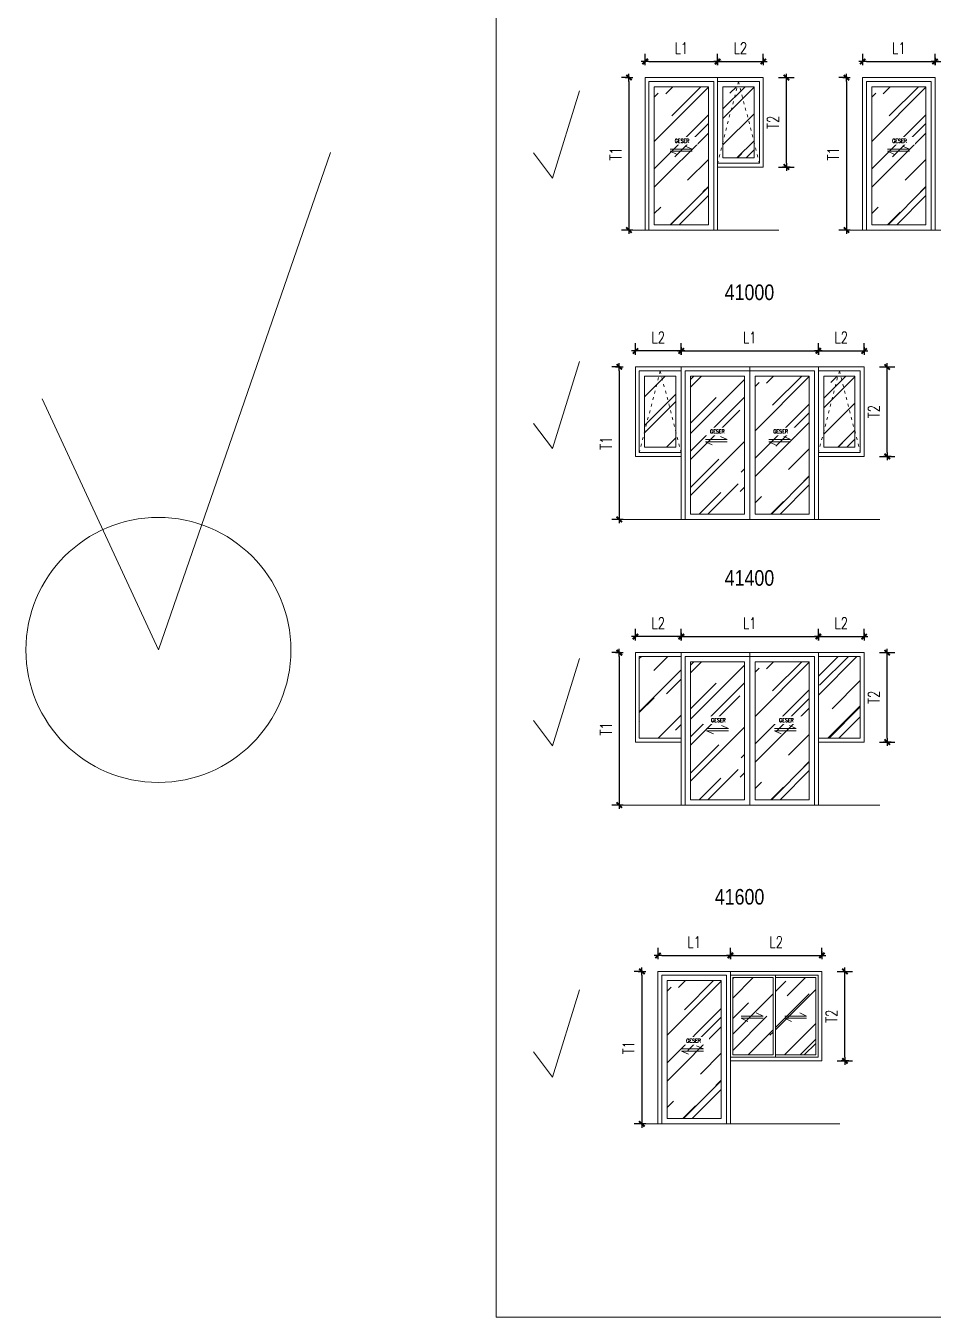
# Model space of a CAD drawing. Header units: centimetres. Extents: x 241563 to 294181, y -34797 to 61752.
# Drawn here: x 241563 to 253467, y -34797 to -17854 of the extents above; entities that cross this region are included whole.
import ezdxf

# ---------------------------------------------------------------- set-up
doc = ezdxf.new("R2010")
doc.units = ezdxf.units.CM
doc.header["$MEASUREMENT"] = 0
doc.linetypes.add('ACAD_ISO03W100', pattern=[30, 12, -18])
doc.layers.add('0.00', color=130, linetype='Continuous', lineweight=0)
doc.layers.add('0.09', color=30, linetype='Continuous', lineweight=9)
doc.styles.add('51DIM', font='SIMPLEX.shx', dxfattribs={"width": 0.85})
doc.styles.add('ISO', font='ARIALN.TTF')
doc.styles.add('TEXT', font='simplex.shx', dxfattribs={"width": 0.75})
doc.dimstyles.new('D100B', dxfattribs={"dimscale": 100, "dimtxt": 1.5, "dimasz": 0.5, "dimexe": 1, "dimexo": 2, "dimgap": 1, "dimtad": 1, "dimdec": 0, "dimzin": 0, "dimdsep": 46, "dimtxsty": 'TEXT', "dimblk1": 'tick', "dimblk2": 'tick', "dimsah": 1, "dimcen": 0, "dimclre": 15, "dimadec": 0, "dimazin": 0, "dimtfac": 1, "dimtdec": 0, "dimtix": 1, "dimtmove": 2, "dimatfit": 3, "dimldrblk": 'tick', "dimfxl": 1, "dimtolj": 1, "dimtzin": 0, "dimarcsym": 0})
pattern_1 = [(45, (-4593.2, -37491.1), (424.2641, 1131.37085), [7500, -1000, 2500, -500]), (45, (-4299.76, -36844.1), (-823.7794, 116.6726), [1500, -165, 3000, -375]), (45, (-4716.95, -37013.82), (1601.59686, 2075.3584), [4000, -700, 2000, -500])]
pattern_2 = [(45, (-3270.1, -41287.47), (424.2641, 1131.37085), [7500, -1000, 2500, -500]), (45, (-2976.7, -40640.5), (-823.7794, 116.6726), [1500, -165, 3000, -375]), (45, (-3393.86, -40810.18), (1601.59686, 2075.3584), [4000, -700, 2000, -500])]
pattern_3 = [(45, (-3270.1, -45035.56), (424.2641, 1131.37085), [7500, -1000, 2500, -500]), (45, (-2976.7, -44388.56), (-823.7794, 116.6726), [1500, -165, 3000, -375]), (45, (-3393.86, -44558.26), (1601.59686, 2075.3584), [4000, -700, 2000, -500])]
pattern_4 = [(45, (-3270.1, -42155.9), (424.2641, 1131.37085), [7500, -1000, 2500, -500]), (45, (-2976.7, -41508.9), (-823.7794, 116.6726), [1500, -165, 3000, -375]), (45, (-3393.86, -41678.6), (1601.59686, 2075.3584), [4000, -700, 2000, -500])]

# ---------------------------------------------------------------- blocks, each defined once
blk = doc.blocks.new('tick')
for p, q in [((-1, 0), (1, 0)), ((0, 1), (0, -1))]:
    blk.add_line(p, q)
at = {"const_width": 0.5}
blk.add_lwpolyline([(-0.71, -0.71), (0.71, 0.71)], dxfattribs=at)
blk = doc.blocks.new('*D410')
at = {"color": 15, "linetype": 'Continuous', "lineweight": -2, "ltscale": 2, "transparency": 16777216}
for p, q in [((249688, -18333), (249688, -18222)), ((250638, -18333), (250638, -18222))]:
    blk.add_line(p, q, dxfattribs=at)
at = {"color": 0, "linetype": 'Continuous', "lineweight": -2, "ltscale": 2, "transparency": 16777216}
blk.add_line((249738, -18322), (250588, -18322), dxfattribs=at)
at = {"layer": 'Defpoints', "color": 0, "linetype": 'Continuous', "ltscale": 2, "transparency": 16777216}
for p in [(250638, -18322), (249688, -18533), (250638, -18533)]:
    blk.add_point(p, dxfattribs=at)
at = {"color": 0, "linetype": 'Continuous', "lineweight": -2, "ltscale": 2, "transparency": 16777216, "xscale": 50, "yscale": 50, "zscale": 50, "rotation": 180}
blk.add_blockref('tick', (249688, -18322), dxfattribs=at)
at = {"color": 0, "linetype": 'Continuous', "lineweight": -2, "ltscale": 2, "transparency": 16777216, "xscale": 50, "yscale": 50, "zscale": 50}
blk.add_blockref('tick', (250638, -18322), dxfattribs=at)
at = {"color": 0, "linetype": 'Continuous', "ltscale": 2, "transparency": 16777216, "insert": (250163, -18147), "char_height": 150, "attachment_point": 5, "style": 'TEXT'}
blk.add_mtext('\\A1;L1', dxfattribs=at)
blk = doc.blocks.new('*D411')
at = {"color": 15, "linetype": 'Continuous', "lineweight": -2, "ltscale": 2, "transparency": 16777216}
for p, q in [((250638, -18333), (250638, -18222)), ((251238, -18333), (251238, -18222))]:
    blk.add_line(p, q, dxfattribs=at)
at = {"color": 0, "linetype": 'Continuous', "lineweight": -2, "ltscale": 2, "transparency": 16777216}
blk.add_line((250688, -18322), (251188, -18322), dxfattribs=at)
at = {"layer": 'Defpoints', "color": 0, "linetype": 'Continuous', "ltscale": 2, "transparency": 16777216}
for p in [(251238, -18322), (250638, -18533), (251238, -18533)]:
    blk.add_point(p, dxfattribs=at)
at = {"color": 0, "linetype": 'Continuous', "lineweight": -2, "ltscale": 2, "transparency": 16777216, "xscale": 50, "yscale": 50, "zscale": 50, "rotation": 180}
blk.add_blockref('tick', (250638, -18322), dxfattribs=at)
at = {"color": 0, "linetype": 'Continuous', "lineweight": -2, "ltscale": 2, "transparency": 16777216, "xscale": 50, "yscale": 50, "zscale": 50}
blk.add_blockref('tick', (251238, -18322), dxfattribs=at)
at = {"color": 0, "linetype": 'Continuous', "ltscale": 2, "transparency": 16777216, "insert": (250938, -18147), "char_height": 150, "attachment_point": 5, "style": 'TEXT'}
blk.add_mtext('\\A1;L2', dxfattribs=at)
blk = doc.blocks.new('*D412')
at = {"color": 15, "linetype": 'Continuous', "lineweight": -2, "ltscale": 2, "transparency": 16777216}
for p, q in [((249488, -18533), (249376, -18533)), ((249488, -20533), (249376, -20533))]:
    blk.add_line(p, q, dxfattribs=at)
at = {"color": 0, "linetype": 'Continuous', "lineweight": -2, "ltscale": 2, "transparency": 16777216}
blk.add_line((249476, -18583), (249476, -20483), dxfattribs=at)
at = {"layer": 'Defpoints', "color": 0, "linetype": 'Continuous', "ltscale": 2, "transparency": 16777216}
for p in [(249688, -18533), (249476, -20533), (249688, -20533)]:
    blk.add_point(p, dxfattribs=at)
at = {"color": 0, "linetype": 'Continuous', "lineweight": -2, "ltscale": 2, "transparency": 16777216, "xscale": 50, "yscale": 50, "zscale": 50}
for p, rotation in [((249476, -18533), 90), ((249476, -20533), 270)]:
    blk.add_blockref('tick', p, dxfattribs=dict(at, rotation=rotation))
at = {"color": 0, "linetype": 'Continuous', "ltscale": 2, "transparency": 16777216, "insert": (249301, -19533), "char_height": 150, "attachment_point": 5, "rotation": 90, "style": 'TEXT'}
blk.add_mtext('\\A1;T1', dxfattribs=at)
blk = doc.blocks.new('*D413')
at = {"color": 15, "linetype": 'Continuous', "lineweight": -2, "ltscale": 2, "transparency": 16777216}
for p, q in [((251438, -18533), (251641, -18533)), ((251438, -19706), (251641, -19706))]:
    blk.add_line(p, q, dxfattribs=at)
at = {"color": 0, "linetype": 'Continuous', "lineweight": -2, "ltscale": 2, "transparency": 16777216}
blk.add_line((251541, -19656), (251541, -18583), dxfattribs=at)
at = {"layer": 'Defpoints', "color": 0, "linetype": 'Continuous', "ltscale": 2, "transparency": 16777216}
for p in [(251238, -18533), (251541, -18533), (251238, -19706)]:
    blk.add_point(p, dxfattribs=at)
at = {"color": 0, "linetype": 'Continuous', "lineweight": -2, "ltscale": 2, "transparency": 16777216, "xscale": 50, "yscale": 50, "zscale": 50}
for p, rotation in [((251541, -18533), 90), ((251541, -19706), 270)]:
    blk.add_blockref('tick', p, dxfattribs=dict(at, rotation=rotation))
at = {"color": 0, "linetype": 'Continuous', "ltscale": 2, "transparency": 16777216, "insert": (251366, -19120), "char_height": 150, "attachment_point": 5, "rotation": 90, "style": 'TEXT'}
blk.add_mtext('\\A1;T2', dxfattribs=at)
blk = doc.blocks.new('*D414')
at = {"color": 15, "linetype": 'Continuous', "lineweight": -2, "ltscale": 2, "transparency": 16777216}
for p, q in [((252542, -18333), (252542, -18222)), ((253492, -18333), (253492, -18222))]:
    blk.add_line(p, q, dxfattribs=at)
at = {"color": 0, "linetype": 'Continuous', "lineweight": -2, "ltscale": 2, "transparency": 16777216}
blk.add_line((252592, -18322), (253442, -18322), dxfattribs=at)
at = {"layer": 'Defpoints', "color": 0, "linetype": 'Continuous', "ltscale": 2, "transparency": 16777216}
for p in [(253492, -18322), (252542, -18533), (253492, -18533)]:
    blk.add_point(p, dxfattribs=at)
at = {"color": 0, "linetype": 'Continuous', "lineweight": -2, "ltscale": 2, "transparency": 16777216, "xscale": 50, "yscale": 50, "zscale": 50, "rotation": 180}
blk.add_blockref('tick', (252542, -18322), dxfattribs=at)
at = {"color": 0, "linetype": 'Continuous', "lineweight": -2, "ltscale": 2, "transparency": 16777216, "xscale": 50, "yscale": 50, "zscale": 50}
blk.add_blockref('tick', (253492, -18322), dxfattribs=at)
at = {"color": 0, "linetype": 'Continuous', "ltscale": 2, "transparency": 16777216, "insert": (253017, -18147), "char_height": 150, "attachment_point": 5, "style": 'TEXT'}
blk.add_mtext('\\A1;L1', dxfattribs=at)
blk = doc.blocks.new('*D415')
at = {"color": 15, "linetype": 'Continuous', "lineweight": -2, "ltscale": 2, "transparency": 16777216}
for p, q in [((253492, -18333), (253492, -18222)), ((254692, -18333), (254692, -18222))]:
    blk.add_line(p, q, dxfattribs=at)
at = {"color": 0, "linetype": 'Continuous', "lineweight": -2, "ltscale": 2, "transparency": 16777216}
blk.add_line((253542, -18322), (254642, -18322), dxfattribs=at)
at = {"layer": 'Defpoints', "color": 0, "linetype": 'Continuous', "ltscale": 2, "transparency": 16777216}
for p in [(254692, -18322), (253492, -18533), (254692, -18533)]:
    blk.add_point(p, dxfattribs=at)
at = {"color": 0, "linetype": 'Continuous', "lineweight": -2, "ltscale": 2, "transparency": 16777216, "xscale": 50, "yscale": 50, "zscale": 50, "rotation": 180}
blk.add_blockref('tick', (253492, -18322), dxfattribs=at)
at = {"color": 0, "linetype": 'Continuous', "lineweight": -2, "ltscale": 2, "transparency": 16777216, "xscale": 50, "yscale": 50, "zscale": 50}
blk.add_blockref('tick', (254692, -18322), dxfattribs=at)
at = {"color": 0, "linetype": 'Continuous', "ltscale": 2, "transparency": 16777216, "insert": (254092, -18147), "char_height": 150, "attachment_point": 5, "style": 'TEXT'}
blk.add_mtext('\\A1;L2', dxfattribs=at)
blk = doc.blocks.new('*D416')
at = {"color": 15, "linetype": 'Continuous', "lineweight": -2, "ltscale": 2, "transparency": 16777216}
for p, q in [((252342, -18533), (252230, -18533)), ((252342, -20533), (252230, -20533))]:
    blk.add_line(p, q, dxfattribs=at)
at = {"color": 0, "linetype": 'Continuous', "lineweight": -2, "ltscale": 2, "transparency": 16777216}
blk.add_line((252330, -18583), (252330, -20483), dxfattribs=at)
at = {"layer": 'Defpoints', "color": 0, "linetype": 'Continuous', "ltscale": 2, "transparency": 16777216}
for p in [(252542, -18533), (252330, -20533), (252542, -20533)]:
    blk.add_point(p, dxfattribs=at)
at = {"color": 0, "linetype": 'Continuous', "lineweight": -2, "ltscale": 2, "transparency": 16777216, "xscale": 50, "yscale": 50, "zscale": 50}
for p, rotation in [((252330, -18533), 90), ((252330, -20533), 270)]:
    blk.add_blockref('tick', p, dxfattribs=dict(at, rotation=rotation))
at = {"color": 0, "linetype": 'Continuous', "ltscale": 2, "transparency": 16777216, "insert": (252155, -19533), "char_height": 150, "attachment_point": 5, "rotation": 90, "style": 'TEXT'}
blk.add_mtext('\\A1;T1', dxfattribs=at)
blk = doc.blocks.new('*D452')
at = {"color": 15, "linetype": 'Continuous', "lineweight": -2, "ltscale": 2, "transparency": 16777216}
for p, q in [((250161, -22129), (250161, -22019)), ((251961, -22129), (251961, -22019))]:
    blk.add_line(p, q, dxfattribs=at)
at = {"color": 0, "linetype": 'Continuous', "lineweight": -2, "ltscale": 2, "transparency": 16777216}
blk.add_line((250211, -22119), (251911, -22119), dxfattribs=at)
at = {"layer": 'Defpoints', "color": 0, "linetype": 'Continuous', "ltscale": 2, "transparency": 16777216}
for p in [(251961, -22119), (250161, -22329), (251961, -22329)]:
    blk.add_point(p, dxfattribs=at)
at = {"color": 0, "linetype": 'Continuous', "lineweight": -2, "ltscale": 2, "transparency": 16777216, "xscale": 50, "yscale": 50, "zscale": 50, "rotation": 180}
blk.add_blockref('tick', (250161, -22119), dxfattribs=at)
at = {"color": 0, "linetype": 'Continuous', "lineweight": -2, "ltscale": 2, "transparency": 16777216, "xscale": 50, "yscale": 50, "zscale": 50}
blk.add_blockref('tick', (251961, -22119), dxfattribs=at)
at = {"color": 0, "linetype": 'Continuous', "ltscale": 2, "transparency": 16777216, "insert": (251061, -21944), "char_height": 150, "attachment_point": 5, "style": 'TEXT'}
blk.add_mtext('\\A1;L1', dxfattribs=at)
blk = doc.blocks.new('*D453')
at = {"color": 15, "linetype": 'Continuous', "lineweight": -2, "ltscale": 2, "transparency": 16777216}
for p, q in [((251961, -22129), (251961, -22019)), ((252561, -22129), (252561, -22019))]:
    blk.add_line(p, q, dxfattribs=at)
at = {"color": 0, "linetype": 'Continuous', "lineweight": -2, "ltscale": 2, "transparency": 16777216}
blk.add_line((252011, -22119), (252511, -22119), dxfattribs=at)
at = {"layer": 'Defpoints', "color": 0, "linetype": 'Continuous', "ltscale": 2, "transparency": 16777216}
for p in [(252561, -22119), (251961, -22329), (252561, -22329)]:
    blk.add_point(p, dxfattribs=at)
at = {"color": 0, "linetype": 'Continuous', "lineweight": -2, "ltscale": 2, "transparency": 16777216, "xscale": 50, "yscale": 50, "zscale": 50, "rotation": 180}
blk.add_blockref('tick', (251961, -22119), dxfattribs=at)
at = {"color": 0, "linetype": 'Continuous', "lineweight": -2, "ltscale": 2, "transparency": 16777216, "xscale": 50, "yscale": 50, "zscale": 50}
blk.add_blockref('tick', (252561, -22119), dxfattribs=at)
at = {"color": 0, "linetype": 'Continuous', "ltscale": 2, "transparency": 16777216, "insert": (252261, -21944), "char_height": 150, "attachment_point": 5, "style": 'TEXT'}
blk.add_mtext('\\A1;L2', dxfattribs=at)
blk = doc.blocks.new('*D454')
at = {"color": 15, "linetype": 'Continuous', "lineweight": -2, "ltscale": 2, "transparency": 16777216}
for p, q in [((249561, -22129), (249561, -22019)), ((250161, -22129), (250161, -22019))]:
    blk.add_line(p, q, dxfattribs=at)
at = {"color": 0, "linetype": 'Continuous', "lineweight": -2, "ltscale": 2, "transparency": 16777216}
blk.add_line((250111, -22119), (249611, -22119), dxfattribs=at)
at = {"layer": 'Defpoints', "color": 0, "linetype": 'Continuous', "ltscale": 2, "transparency": 16777216}
for p in [(249561, -22119), (249561, -22329), (250161, -22329)]:
    blk.add_point(p, dxfattribs=at)
at = {"color": 0, "linetype": 'Continuous', "lineweight": -2, "ltscale": 2, "transparency": 16777216, "xscale": 50, "yscale": 50, "zscale": 50, "rotation": 180}
blk.add_blockref('tick', (249561, -22119), dxfattribs=at)
at = {"color": 0, "linetype": 'Continuous', "lineweight": -2, "ltscale": 2, "transparency": 16777216, "xscale": 50, "yscale": 50, "zscale": 50}
blk.add_blockref('tick', (250161, -22119), dxfattribs=at)
at = {"color": 0, "linetype": 'Continuous', "ltscale": 2, "transparency": 16777216, "insert": (249861, -21944), "char_height": 150, "attachment_point": 5, "style": 'TEXT'}
blk.add_mtext('\\A1;L2', dxfattribs=at)
blk = doc.blocks.new('*D455')
at = {"color": 15, "linetype": 'Continuous', "lineweight": -2, "ltscale": 2, "transparency": 16777216}
for p, q in [((249361, -22329), (249249, -22329)), ((249361, -24329), (249249, -24329))]:
    blk.add_line(p, q, dxfattribs=at)
at = {"color": 0, "linetype": 'Continuous', "lineweight": -2, "ltscale": 2, "transparency": 16777216}
blk.add_line((249349, -22379), (249349, -24279), dxfattribs=at)
at = {"layer": 'Defpoints', "color": 0, "linetype": 'Continuous', "ltscale": 2, "transparency": 16777216}
for p in [(249561, -22329), (249349, -24329), (249561, -24329)]:
    blk.add_point(p, dxfattribs=at)
at = {"color": 0, "linetype": 'Continuous', "lineweight": -2, "ltscale": 2, "transparency": 16777216, "xscale": 50, "yscale": 50, "zscale": 50}
for p, rotation in [((249349, -22329), 90), ((249349, -24329), 270)]:
    blk.add_blockref('tick', p, dxfattribs=dict(at, rotation=rotation))
at = {"color": 0, "linetype": 'Continuous', "ltscale": 2, "transparency": 16777216, "insert": (249174, -23329), "char_height": 150, "attachment_point": 5, "rotation": 90, "style": 'TEXT'}
blk.add_mtext('\\A1;T1', dxfattribs=at)
blk = doc.blocks.new('*D456')
at = {"color": 15, "linetype": 'Continuous', "lineweight": -2, "ltscale": 2, "transparency": 16777216}
for p, q in [((252761, -22329), (252964, -22329)), ((252761, -23503), (252964, -23503))]:
    blk.add_line(p, q, dxfattribs=at)
at = {"color": 0, "linetype": 'Continuous', "lineweight": -2, "ltscale": 2, "transparency": 16777216}
blk.add_line((252864, -23453), (252864, -22379), dxfattribs=at)
at = {"layer": 'Defpoints', "color": 0, "linetype": 'Continuous', "ltscale": 2, "transparency": 16777216}
for p in [(252561, -22329), (252864, -22329), (252561, -23503)]:
    blk.add_point(p, dxfattribs=at)
at = {"color": 0, "linetype": 'Continuous', "lineweight": -2, "ltscale": 2, "transparency": 16777216, "xscale": 50, "yscale": 50, "zscale": 50}
for p, rotation in [((252864, -22329), 90), ((252864, -23503), 270)]:
    blk.add_blockref('tick', p, dxfattribs=dict(at, rotation=rotation))
at = {"color": 0, "linetype": 'Continuous', "ltscale": 2, "transparency": 16777216, "insert": (252689, -22916), "char_height": 150, "attachment_point": 5, "rotation": 90, "style": 'TEXT'}
blk.add_mtext('\\A1;T2', dxfattribs=at)
blk = doc.blocks.new('*D476')
at = {"color": 15, "linetype": 'Continuous', "lineweight": -2, "ltscale": 2, "transparency": 16777216}
for p, q in [((250161, -25878), (250161, -25767)), ((251961, -25878), (251961, -25767))]:
    blk.add_line(p, q, dxfattribs=at)
at = {"color": 0, "linetype": 'Continuous', "lineweight": -2, "ltscale": 2, "transparency": 16777216}
blk.add_line((250211, -25867), (251911, -25867), dxfattribs=at)
at = {"layer": 'Defpoints', "color": 0, "linetype": 'Continuous', "ltscale": 2, "transparency": 16777216}
for p in [(251961, -25867), (250161, -26078), (251961, -26078)]:
    blk.add_point(p, dxfattribs=at)
at = {"color": 0, "linetype": 'Continuous', "lineweight": -2, "ltscale": 2, "transparency": 16777216, "xscale": 50, "yscale": 50, "zscale": 50, "rotation": 180}
blk.add_blockref('tick', (250161, -25867), dxfattribs=at)
at = {"color": 0, "linetype": 'Continuous', "lineweight": -2, "ltscale": 2, "transparency": 16777216, "xscale": 50, "yscale": 50, "zscale": 50}
blk.add_blockref('tick', (251961, -25867), dxfattribs=at)
at = {"color": 0, "linetype": 'Continuous', "ltscale": 2, "transparency": 16777216, "insert": (251061, -25692), "char_height": 150, "attachment_point": 5, "style": 'TEXT'}
blk.add_mtext('\\A1;L1', dxfattribs=at)
blk = doc.blocks.new('*D475')
at = {"color": 15, "linetype": 'Continuous', "lineweight": -2, "ltscale": 2, "transparency": 16777216}
for p, q in [((249561, -25878), (249561, -25767)), ((250161, -25878), (250161, -25767))]:
    blk.add_line(p, q, dxfattribs=at)
at = {"color": 0, "linetype": 'Continuous', "lineweight": -2, "ltscale": 2, "transparency": 16777216}
blk.add_line((250111, -25867), (249611, -25867), dxfattribs=at)
at = {"layer": 'Defpoints', "color": 0, "linetype": 'Continuous', "ltscale": 2, "transparency": 16777216}
for p in [(249561, -25867), (249561, -26078), (250161, -26078)]:
    blk.add_point(p, dxfattribs=at)
at = {"color": 0, "linetype": 'Continuous', "lineweight": -2, "ltscale": 2, "transparency": 16777216, "xscale": 50, "yscale": 50, "zscale": 50, "rotation": 180}
blk.add_blockref('tick', (249561, -25867), dxfattribs=at)
at = {"color": 0, "linetype": 'Continuous', "lineweight": -2, "ltscale": 2, "transparency": 16777216, "xscale": 50, "yscale": 50, "zscale": 50}
blk.add_blockref('tick', (250161, -25867), dxfattribs=at)
at = {"color": 0, "linetype": 'Continuous', "ltscale": 2, "transparency": 16777216, "insert": (249861, -25692), "char_height": 150, "attachment_point": 5, "style": 'TEXT'}
blk.add_mtext('\\A1;L2', dxfattribs=at)
blk = doc.blocks.new('*D477')
at = {"color": 15, "linetype": 'Continuous', "lineweight": -2, "ltscale": 2, "transparency": 16777216}
for p, q in [((251961, -25878), (251961, -25767)), ((252561, -25878), (252561, -25767))]:
    blk.add_line(p, q, dxfattribs=at)
at = {"color": 0, "linetype": 'Continuous', "lineweight": -2, "ltscale": 2, "transparency": 16777216}
blk.add_line((252011, -25867), (252511, -25867), dxfattribs=at)
at = {"layer": 'Defpoints', "color": 0, "linetype": 'Continuous', "ltscale": 2, "transparency": 16777216}
for p in [(252561, -25867), (251961, -26078), (252561, -26078)]:
    blk.add_point(p, dxfattribs=at)
at = {"color": 0, "linetype": 'Continuous', "lineweight": -2, "ltscale": 2, "transparency": 16777216, "xscale": 50, "yscale": 50, "zscale": 50, "rotation": 180}
blk.add_blockref('tick', (251961, -25867), dxfattribs=at)
at = {"color": 0, "linetype": 'Continuous', "lineweight": -2, "ltscale": 2, "transparency": 16777216, "xscale": 50, "yscale": 50, "zscale": 50}
blk.add_blockref('tick', (252561, -25867), dxfattribs=at)
at = {"color": 0, "linetype": 'Continuous', "ltscale": 2, "transparency": 16777216, "insert": (252261, -25692), "char_height": 150, "attachment_point": 5, "style": 'TEXT'}
blk.add_mtext('\\A1;L2', dxfattribs=at)
blk = doc.blocks.new('*D478')
at = {"color": 15, "linetype": 'Continuous', "lineweight": -2, "ltscale": 2, "transparency": 16777216}
for p, q in [((249361, -26078), (249249, -26078)), ((249361, -28078), (249249, -28078))]:
    blk.add_line(p, q, dxfattribs=at)
at = {"color": 0, "linetype": 'Continuous', "lineweight": -2, "ltscale": 2, "transparency": 16777216}
blk.add_line((249349, -26128), (249349, -28028), dxfattribs=at)
at = {"layer": 'Defpoints', "color": 0, "linetype": 'Continuous', "ltscale": 2, "transparency": 16777216}
for p in [(249561, -26078), (249349, -28078), (249561, -28078)]:
    blk.add_point(p, dxfattribs=at)
at = {"color": 0, "linetype": 'Continuous', "lineweight": -2, "ltscale": 2, "transparency": 16777216, "xscale": 50, "yscale": 50, "zscale": 50}
for p, rotation in [((249349, -26078), 90), ((249349, -28078), 270)]:
    blk.add_blockref('tick', p, dxfattribs=dict(at, rotation=rotation))
at = {"color": 0, "linetype": 'Continuous', "ltscale": 2, "transparency": 16777216, "insert": (249174, -27078), "char_height": 150, "attachment_point": 5, "rotation": 90, "style": 'TEXT'}
blk.add_mtext('\\A1;T1', dxfattribs=at)
blk = doc.blocks.new('*D479')
at = {"color": 15, "linetype": 'Continuous', "lineweight": -2, "ltscale": 2, "transparency": 16777216}
for p, q in [((252761, -26078), (252964, -26078)), ((252761, -27251), (252964, -27251))]:
    blk.add_line(p, q, dxfattribs=at)
at = {"color": 0, "linetype": 'Continuous', "lineweight": -2, "ltscale": 2, "transparency": 16777216}
blk.add_line((252864, -27201), (252864, -26128), dxfattribs=at)
at = {"layer": 'Defpoints', "color": 0, "linetype": 'Continuous', "ltscale": 2, "transparency": 16777216}
for p in [(252561, -26078), (252864, -26078), (252561, -27251)]:
    blk.add_point(p, dxfattribs=at)
at = {"color": 0, "linetype": 'Continuous', "lineweight": -2, "ltscale": 2, "transparency": 16777216, "xscale": 50, "yscale": 50, "zscale": 50}
for p, rotation in [((252864, -26078), 90), ((252864, -27251), 270)]:
    blk.add_blockref('tick', p, dxfattribs=dict(at, rotation=rotation))
at = {"color": 0, "linetype": 'Continuous', "ltscale": 2, "transparency": 16777216, "insert": (252689, -26664), "char_height": 150, "attachment_point": 5, "rotation": 90, "style": 'TEXT'}
blk.add_mtext('\\A1;T2', dxfattribs=at)
blk = doc.blocks.new('*D485')
at = {"color": 15, "linetype": 'Continuous', "lineweight": -2, "ltscale": 2, "transparency": 16777216}
for p, q in [((249857, -30061), (249857, -29951)), ((250807, -30061), (250807, -29951))]:
    blk.add_line(p, q, dxfattribs=at)
at = {"color": 0, "linetype": 'Continuous', "lineweight": -2, "ltscale": 2, "transparency": 16777216}
blk.add_line((249907, -30051), (250757, -30051), dxfattribs=at)
at = {"layer": 'Defpoints', "color": 0, "linetype": 'Continuous', "ltscale": 2, "transparency": 16777216}
for p in [(250807, -30051), (249857, -30261), (250807, -30261)]:
    blk.add_point(p, dxfattribs=at)
at = {"color": 0, "linetype": 'Continuous', "lineweight": -2, "ltscale": 2, "transparency": 16777216, "xscale": 50, "yscale": 50, "zscale": 50, "rotation": 180}
blk.add_blockref('tick', (249857, -30051), dxfattribs=at)
at = {"color": 0, "linetype": 'Continuous', "lineweight": -2, "ltscale": 2, "transparency": 16777216, "xscale": 50, "yscale": 50, "zscale": 50}
blk.add_blockref('tick', (250807, -30051), dxfattribs=at)
at = {"color": 0, "linetype": 'Continuous', "ltscale": 2, "transparency": 16777216, "insert": (250332, -29876), "char_height": 150, "attachment_point": 5, "style": 'TEXT'}
blk.add_mtext('\\A1;L1', dxfattribs=at)
blk = doc.blocks.new('*D486')
at = {"color": 15, "linetype": 'Continuous', "lineweight": -2, "ltscale": 2, "transparency": 16777216}
for p, q in [((250807, -30061), (250807, -29951)), ((252007, -30061), (252007, -29951))]:
    blk.add_line(p, q, dxfattribs=at)
at = {"color": 0, "linetype": 'Continuous', "lineweight": -2, "ltscale": 2, "transparency": 16777216}
blk.add_line((250857, -30051), (251957, -30051), dxfattribs=at)
at = {"layer": 'Defpoints', "color": 0, "linetype": 'Continuous', "ltscale": 2, "transparency": 16777216}
for p in [(252007, -30051), (250807, -30261), (252007, -30261)]:
    blk.add_point(p, dxfattribs=at)
at = {"color": 0, "linetype": 'Continuous', "lineweight": -2, "ltscale": 2, "transparency": 16777216, "xscale": 50, "yscale": 50, "zscale": 50, "rotation": 180}
blk.add_blockref('tick', (250807, -30051), dxfattribs=at)
at = {"color": 0, "linetype": 'Continuous', "lineweight": -2, "ltscale": 2, "transparency": 16777216, "xscale": 50, "yscale": 50, "zscale": 50}
blk.add_blockref('tick', (252007, -30051), dxfattribs=at)
at = {"color": 0, "linetype": 'Continuous', "ltscale": 2, "transparency": 16777216, "insert": (251407, -29876), "char_height": 150, "attachment_point": 5, "style": 'TEXT'}
blk.add_mtext('\\A1;L2', dxfattribs=at)
blk = doc.blocks.new('*D487')
at = {"color": 15, "linetype": 'Continuous', "lineweight": -2, "ltscale": 2, "transparency": 16777216}
for p, q in [((252207, -30261), (252409, -30261)), ((252207, -31435), (252409, -31435))]:
    blk.add_line(p, q, dxfattribs=at)
at = {"color": 0, "linetype": 'Continuous', "lineweight": -2, "ltscale": 2, "transparency": 16777216}
blk.add_line((252309, -31385), (252309, -30311), dxfattribs=at)
at = {"layer": 'Defpoints', "color": 0, "linetype": 'Continuous', "ltscale": 2, "transparency": 16777216}
for p in [(252007, -30261), (252309, -30261), (252007, -31435)]:
    blk.add_point(p, dxfattribs=at)
at = {"color": 0, "linetype": 'Continuous', "lineweight": -2, "ltscale": 2, "transparency": 16777216, "xscale": 50, "yscale": 50, "zscale": 50}
for p, rotation in [((252309, -30261), 90), ((252309, -31435), 270)]:
    blk.add_blockref('tick', p, dxfattribs=dict(at, rotation=rotation))
at = {"color": 0, "linetype": 'Continuous', "ltscale": 2, "transparency": 16777216, "insert": (252134, -30848), "char_height": 150, "attachment_point": 5, "rotation": 90, "style": 'TEXT'}
blk.add_mtext('\\A1;T2', dxfattribs=at)
blk = doc.blocks.new('*D488')
at = {"color": 15, "linetype": 'Continuous', "lineweight": -2, "ltscale": 2, "transparency": 16777216}
for p, q in [((249657, -30261), (249545, -30261)), ((249657, -32261), (249545, -32261))]:
    blk.add_line(p, q, dxfattribs=at)
at = {"color": 0, "linetype": 'Continuous', "lineweight": -2, "ltscale": 2, "transparency": 16777216}
blk.add_line((249645, -30311), (249645, -32211), dxfattribs=at)
at = {"layer": 'Defpoints', "color": 0, "linetype": 'Continuous', "ltscale": 2, "transparency": 16777216}
for p in [(249857, -30261), (249645, -32261), (249857, -32261)]:
    blk.add_point(p, dxfattribs=at)
at = {"color": 0, "linetype": 'Continuous', "lineweight": -2, "ltscale": 2, "transparency": 16777216, "xscale": 50, "yscale": 50, "zscale": 50}
for p, rotation in [((249645, -30261), 90), ((249645, -32261), 270)]:
    blk.add_blockref('tick', p, dxfattribs=dict(at, rotation=rotation))
at = {"color": 0, "linetype": 'Continuous', "ltscale": 2, "transparency": 16777216, "insert": (249470, -31261), "char_height": 150, "attachment_point": 5, "rotation": 90, "style": 'TEXT'}
blk.add_mtext('\\A1;T1', dxfattribs=at)

msp = doc.modelspace()

# ---------------------------------------------------------------- hatches: boundary and pattern name
at = {"layer": '0.00', "linetype": 'Continuous', "ltscale": 2}
h = msp.add_hatch(dxfattribs=at)
h.set_pattern_fill('AR-RROOF', color=4, scale=500, angle=45)
h.set_pattern_definition(pattern_1)
h.paths.add_polyline_path([(249808, -20463.1), (250518, -20463.1), (250518, -18653.1), (249808, -18653.1)])
h = msp.add_hatch(dxfattribs=at)
h.set_pattern_fill('AR-RROOF', color=4, scale=500, angle=45)
h.set_pattern_definition(pattern_1)
h.paths.add_polyline_path([(251118, -18653.1), (250708, -18653.1), (250708, -19586.5), (251118, -19586.5)])
h = msp.add_hatch(dxfattribs=at)
h.set_pattern_fill('AR-RROOF', color=4, scale=500, angle=45)
h.set_pattern_definition([(45, (-1739.46, -37491.1), (424.2641, 1131.37085), [7500, -1000, 2500, -500]), (45, (-1446, -36844.1), (-823.7794, 116.6726), [1500, -165, 3000, -375]), (45, (-1863.2, -37013.82), (1601.59686, 2075.3584), [4000, -700, 2000, -500])])
h.paths.add_polyline_path([(252661.8, -20463.1), (253371.8, -20463.1), (253371.8, -18653.1), (252661.8, -18653.1)])
h = msp.add_hatch(dxfattribs=at)
h.set_pattern_fill('AR-RROOF', color=4, scale=500, angle=45)
h.set_pattern_definition(pattern_2)
h.paths.add_polyline_path([(249681.1, -22449.4), (250091.1, -22449.4), (250091.1, -23382.8), (249681.1, -23382.8)])
h = msp.add_hatch(dxfattribs=at)
h.set_pattern_fill('AR-RROOF', color=4, scale=500, angle=45)
h.set_pattern_definition(pattern_2)
h.paths.add_polyline_path([(250991.1, -24259.4), (250281.1, -24259.4), (250281.1, -22449.4), (250991.1, -22449.4)])
h = msp.add_hatch(dxfattribs=at)
h.set_pattern_fill('AR-RROOF', color=4, scale=500, angle=45)
h.set_pattern_definition(pattern_2)
h.paths.add_polyline_path([(251131.1, -24259.4), (251841.1, -24259.4), (251841.1, -22449.4), (251131.1, -22449.4)])
h = msp.add_hatch(dxfattribs=at)
h.set_pattern_fill('AR-RROOF', color=4, scale=500, angle=45)
h.set_pattern_definition(pattern_2)
h.paths.add_polyline_path([(252441.1, -22449.4), (252031.1, -22449.4), (252031.1, -23382.8), (252441.1, -23382.8)])
h = msp.add_hatch(dxfattribs=at)
h.set_pattern_fill('AR-RROOF', color=4, scale=500, angle=45)
h.set_pattern_definition(pattern_4)
h.paths.add_polyline_path([(249611.1, -26127.5), (250161.1, -26127.5), (250161.1, -27200.9), (249611.1, -27200.9)])
h = msp.add_hatch(dxfattribs=at)
h.set_pattern_fill('AR-RROOF', color=4, scale=500, angle=45)
h.set_pattern_definition(pattern_3)
h.paths.add_polyline_path([(250991.1, -28007.5), (250281.1, -28007.5), (250281.1, -26197.5), (250991.1, -26197.5)])
h = msp.add_hatch(dxfattribs=at)
h.set_pattern_fill('AR-RROOF', color=4, scale=500, angle=45)
h.set_pattern_definition(pattern_3)
h.paths.add_polyline_path([(251131.1, -28007.5), (251841.1, -28007.5), (251841.1, -26197.5), (251131.1, -26197.5)])
h = msp.add_hatch(dxfattribs=at)
h.set_pattern_fill('AR-RROOF', color=4, scale=500, angle=45)
h.set_pattern_definition(pattern_4)
h.paths.add_polyline_path([(252511.1, -26127.5), (251961.1, -26127.5), (251961.1, -27200.9), (252511.1, -27200.9)])
h = msp.add_hatch(dxfattribs=at)
h.set_pattern_fill('AR-RROOF', color=4, scale=500, angle=45)
h.set_pattern_definition([(45, (-4424.63, -49219.2), (424.2641, 1131.37085), [7500, -1000, 2500, -500]), (45, (-4131.2, -48572.2), (-823.7794, 116.6726), [1500, -165, 3000, -375]), (45, (-4548.37, -48741.92), (1601.59686, 2075.3584), [4000, -700, 2000, -500])])
h.paths.add_polyline_path([(249976.6, -32191.2), (250686.6, -32191.2), (250686.6, -30381.2), (249976.6, -30381.2)])
h = msp.add_hatch(dxfattribs=at)
h.set_pattern_fill('AR-RROOF', color=4, scale=500, angle=45)
h.set_pattern_definition([(45, (-23528.1, -49272.15), (424.2641, 1131.37085), [7500, -1000, 2500, -500]), (45, (-23234.64, -48625.15), (-823.7794, 116.6726), [1500, -165, 3000, -375]), (45, (-23651.84, -48794.85), (1601.59686, 2075.3584), [4000, -700, 2000, -500])])
h.paths.add_polyline_path([(251926.6, -30341.2), (251397.5, -30341.2), (251397.5, -31354.6), (251926.6, -31354.6)])
h.paths.add_polyline_path([(251367.5, -30341.2), (250836.6, -30341.2), (250836.6, -31354.6), (251367.5, -31354.6)])

# ---------------------------------------------------------------- linework, layer by layer
at = {"layer": '0.00', "color": 40, "linetype": 'Continuous', "ltscale": 2, "true_color": 0xf8d731}
for p, q in [((250638, -18533.1), (251238, -18533.1)), ((250161.1, -22329.4), (249561.1, -22329.4)), ((251961.1, -22329.4), (252561.1, -22329.4)), ((250161.1, -26077.5), (249561.1, -26077.5)), ((251961.1, -26077.5), (252561.1, -26077.5)), ((250806.6, -30261.2), (251406.6, -30261.2)), ((251406.6, -30261.2), (252006.6, -30261.2))]:
    msp.add_line(p, q, dxfattribs=at)
at = {"layer": '0.00', "color": 40, "linetype": 'Continuous', "ltscale": 0.5, "true_color": 0xf8d731}
for p, q in [((251442.3, -20533.1), (249436.3, -20533.1)), ((254925, -20533.1), (252290, -20533.1)), ((249356.8, -24329.4), (251362.9, -24329.4)), ((252765.4, -24329.4), (250759.4, -24329.4)), ((249356.8, -28077.5), (251362.9, -28077.5)), ((252765.4, -28077.5), (250759.4, -28077.5)), ((252242.2, -32261.2), (249604.8, -32261.2))]:
    msp.add_line(p, q, dxfattribs=at)
for points in [[(249688, -20533.1), (250638, -20533.1), (250638, -18533.1), (249688, -18533.1)], [(249738, -20533.1), (250588, -20533.1), (250588, -18583.1), (249738, -18583.1)], [(252541.8, -20533.1), (253491.8, -20533.1), (253491.8, -18533.1), (252541.8, -18533.1)], [(252591.8, -20533.1), (253441.8, -20533.1), (253441.8, -18583.1), (252591.8, -18583.1)], [(249808, -20463.1), (250518, -20463.1), (250518, -18653.1), (249808, -18653.1)], [(252661.8, -20463.1), (253371.8, -20463.1), (253371.8, -18653.1), (252661.8, -18653.1)], [(251061.1, -24329.4), (250161.1, -24329.4), (250161.1, -22329.4), (251061.1, -22329.4)], [(251061.1, -24329.4), (251961.1, -24329.4), (251961.1, -22329.4), (251061.1, -22329.4)], [(251061.1, -24329.4), (250211.1, -24329.4), (250211.1, -22379.4), (251061.1, -22379.4)], [(250991.1, -24259.4), (250281.1, -24259.4), (250281.1, -22449.4), (250991.1, -22449.4)], [(251061.1, -24329.4), (251911.1, -24329.4), (251911.1, -22379.4), (251061.1, -22379.4)], [(251131.1, -24259.4), (251841.1, -24259.4), (251841.1, -22449.4), (251131.1, -22449.4)], [(251061.1, -28077.5), (250161.1, -28077.5), (250161.1, -26077.5), (251061.1, -26077.5)], [(251061.1, -28077.5), (251961.1, -28077.5), (251961.1, -26077.5), (251061.1, -26077.5)], [(251061.1, -28077.5), (250211.1, -28077.5), (250211.1, -26127.5), (251061.1, -26127.5)], [(250991.1, -28007.5), (250281.1, -28007.5), (250281.1, -26197.5), (250991.1, -26197.5)], [(251061.1, -28077.5), (251911.1, -28077.5), (251911.1, -26127.5), (251061.1, -26127.5)], [(251131.1, -28007.5), (251841.1, -28007.5), (251841.1, -26197.5), (251131.1, -26197.5)], [(249856.6, -32261.2), (250806.6, -32261.2), (250806.6, -30261.2), (249856.6, -30261.2)], [(249906.6, -32261.2), (250756.6, -32261.2), (250756.6, -30311.2), (249906.6, -30311.2)], [(249976.6, -32191.2), (250686.6, -32191.2), (250686.6, -30381.2), (249976.6, -30381.2)]]:
    msp.add_lwpolyline(points, close=True, dxfattribs=at)
at = {"layer": '0.00', "color": 40, "linetype": 'Continuous', "ltscale": 2, "true_color": 0xf8d731}
for points in [[(251238, -18533.1), (250638, -18533.1), (250638, -19706.5), (251238, -19706.5)], [(251188, -18583.1), (250638, -18583.1), (250638, -19656.5), (251188, -19656.5)], [(251118, -18653.1), (250708, -18653.1), (250708, -19586.5), (251118, -19586.5)], [(249561.1, -22329.4), (250161.1, -22329.4), (250161.1, -23502.8), (249561.1, -23502.8)], [(252561.1, -22329.4), (251961.1, -22329.4), (251961.1, -23502.8), (252561.1, -23502.8)], [(249611.1, -22379.4), (250161.1, -22379.4), (250161.1, -23452.8), (249611.1, -23452.8)], [(249681.1, -22449.4), (250091.1, -22449.4), (250091.1, -23382.8), (249681.1, -23382.8)], [(252511.1, -22379.4), (251961.1, -22379.4), (251961.1, -23452.8), (252511.1, -23452.8)], [(252441.1, -22449.4), (252031.1, -22449.4), (252031.1, -23382.8), (252441.1, -23382.8)], [(249561.1, -26077.5), (250161.1, -26077.5), (250161.1, -27250.9), (249561.1, -27250.9)], [(252561.1, -26077.5), (251961.1, -26077.5), (251961.1, -27250.9), (252561.1, -27250.9)], [(249611.1, -26127.5), (250161.1, -26127.5), (250161.1, -27200.9), (249611.1, -27200.9)], [(252511.1, -26127.5), (251961.1, -26127.5), (251961.1, -27200.9), (252511.1, -27200.9)], [(251397.5, -30311.2), (250806.6, -30311.2), (250806.6, -31384.6), (251397.5, -31384.6)], [(251956.6, -30311.2), (251397.5, -30311.2), (251397.5, -31384.6), (251956.6, -31384.6)], [(251367.5, -30341.2), (250836.6, -30341.2), (250836.6, -31354.6), (251367.5, -31354.6)], [(251926.6, -30341.2), (251397.5, -30341.2), (251397.5, -31354.6), (251926.6, -31354.6)]]:
    msp.add_lwpolyline(points, close=True, dxfattribs=at)
at = {"layer": '0.00', "color": 40, "linetype": 'ACAD_ISO03W100', "ltscale": 3, "true_color": 0xf8d731}
for points in [[(250913, -18583.1), (250638, -19656.5)], [(250913, -18583.1), (251188, -19656.5)], [(249886.1, -22379.4), (249611.1, -23452.8)], [(249886.1, -22379.4), (250161.1, -23452.8)], [(252236.1, -22379.4), (251961.1, -23452.8)], [(252236.1, -22379.4), (252511.1, -23452.8)]]:
    msp.add_lwpolyline(points, dxfattribs=at)
at = {"layer": '0.00', "linetype": 'Continuous', "ltscale": 2}
for points in [[(248223.1, -19519.1), (248474.1, -19850.4), (248825.6, -18706.1)], [(248223.1, -23070.3), (248474.1, -23401.5), (248825.6, -22257.3)], [(248223.1, -26970), (248474.1, -27301.2), (248825.6, -26157)], [(248223.1, -31315.1), (248474.1, -31646.4), (248825.6, -30502.1)]]:
    msp.add_lwpolyline(points, dxfattribs=at)
at = {"layer": '0.00', "color": 40, "linetype": 'Continuous', "ltscale": 2, "true_color": 0xf8d731}
for points in [[(241775.9, -22747.5), (243302, -26042.4), (245560.6, -19513.6)], [(250303.4, -19500.2), (250016.3, -19500.2), (250106.5, -19540.8)], [(253155.4, -19500.2), (252868.3, -19500.2), (252958.5, -19540.8)], [(250766, -23312.3), (250478.9, -23312.3), (250569.1, -23353)], [(251596.2, -23312.3), (251309.1, -23312.3), (251399.3, -23353)], [(250779.7, -27102.5), (250492.6, -27102.5), (250582.8, -27143.2)], [(251671.6, -27102.5), (251384.5, -27102.5), (251474.7, -27143.2)], [(251406.6, -30261.2), (250806.6, -30261.2), (250806.6, -31434.6), (251406.6, -31434.6)], [(251406.6, -31434.6), (252006.6, -31434.6), (252006.6, -30261.2), (251406.6, -30261.2)], [(250947.3, -30846.6), (251234.4, -30846.6), (251144.2, -30805.9)], [(251519, -30846.6), (251806.1, -30846.6), (251715.9, -30805.9)], [(251234.4, -30875.5), (250947.3, -30875.5), (251037.5, -30916.2)], [(251806.1, -30875.5), (251519, -30875.5), (251609.2, -30916.2)], [(250452.9, -31307), (250165.8, -31307), (250256, -31347.7)]]:
    msp.add_lwpolyline(points, dxfattribs=at)
at = {"layer": '0.00', "linetype": 'Continuous', "ltscale": 2}
msp.add_circle((243302, -26042.4), 1738.7, dxfattribs=at)

# ---------------------------------------------------------------- texts
at = {"layer": '0.00', "color": 40, "linetype": 'Continuous', "ltscale": 2, "true_color": 0xf8d731, "char_height": 204.1, "width": 604.134, "attachment_point": 1, "style": 'ISO'}
for s, insert in [('41000', (250731.4, -21247.7)), ('41400', (250731.4, -24995.8)), ('41600', (250601.8, -29179.5))]:
    msp.add_mtext(s, dxfattribs=dict(at, insert=insert))

# ---------------------------------------------------------------- dimensions: what is measured, and where the dimension line sits
at = {"linetype": 'Continuous', "ltscale": 2}
for base, p1, p2, text, picture, middle in [((250638, -18322.4), (249688, -18533.1), (250638, -18533.1), 'L1', '*D410', (250163, -18147.4)), ((251238, -18322.4), (250638, -18533.1), (251238, -18533.1), 'L2', '*D411', (250938, -18147.4)), ((253491.8, -18322.4), (252541.8, -18533.1), (253491.8, -18533.1), 'L1', '*D414', (253016.8, -18147.4)), ((254691.8, -18322.4), (253491.8, -18533.1), (254691.8, -18533.1), 'L2', '*D415', (254091.8, -18147.4)), ((251961.1, -22118.8), (250161.1, -22329.4), (251961.1, -22329.4), 'L1', '*D452', (251061.1, -21943.8)), ((252561.1, -22118.8), (251961.1, -22329.4), (252561.1, -22329.4), 'L2', '*D453', (252261.1, -21943.8)), ((251961.1, -25866.9), (250161.1, -26077.5), (251961.1, -26077.5), 'L1', '*D476', (251061.1, -25691.9)), ((252561.1, -25866.9), (251961.1, -26077.5), (252561.1, -26077.5), 'L2', '*D477', (252261.1, -25691.9)), ((250806.6, -30050.5), (249856.6, -30261.2), (250806.6, -30261.2), 'L1', '*D485', (250331.6, -29875.5)), ((252006.6, -30050.5), (250806.6, -30261.2), (252006.6, -30261.2), 'L2', '*D486', (251406.6, -29875.5))]:
    dim = msp.add_linear_dim(base=base, p1=p1, p2=p2, text=text, dimstyle='D100B', dxfattribs=at)
    dim.commit()
    dim.dimension.update_dxf_attribs({"geometry": picture, "text_midpoint": middle})
for base, p1, p2, angle, text, picture, middle in [((249476.4, -20533.1), (249688, -18533.1), (249688, -20533.1), 90, 'T1', '*D412', (249301.4, -19533.1)), ((251540.6, -18533.1), (251238, -19706.5), (251238, -18533.1), 90, 'T2', '*D413', (251365.6, -19119.8)), ((252330.1, -20533.1), (252541.8, -18533.1), (252541.8, -20533.1), 90, 'T1', '*D416', (252155.1, -19533.1)), ((249561.1, -22118.8), (250161.1, -22329.4), (249561.1, -22329.4), 180, 'L2', '*D454', (249861.1, -21943.8)), ((249349.5, -24329.4), (249561.1, -22329.4), (249561.1, -24329.4), 90, 'T1', '*D455', (249174.5, -23329.4)), ((252863.7, -22329.4), (252561.1, -23502.8), (252561.1, -22329.4), 90, 'T2', '*D456', (252688.7, -22916.1)), ((249561.1, -25866.9), (250161.1, -26077.5), (249561.1, -26077.5), 180, 'L2', '*D475', (249861.1, -25691.9)), ((249349.5, -28077.5), (249561.1, -26077.5), (249561.1, -28077.5), 90, 'T1', '*D478', (249174.5, -27077.5)), ((252863.7, -26077.5), (252561.1, -27250.9), (252561.1, -26077.5), 90, 'T2', '*D479', (252688.7, -26664.2)), ((249645, -32261.2), (249856.6, -30261.2), (249856.6, -32261.2), 90, 'T1', '*D488', (249470, -31261.2)), ((252309.2, -30261.2), (252006.6, -31434.6), (252006.6, -30261.2), 90, 'T2', '*D487', (252134.2, -30847.9))]:
    dim = msp.add_linear_dim(base=base, p1=p1, p2=p2, angle=angle, text=text, dimstyle='D100B', dxfattribs=at)
    dim.commit()
    dim.dimension.update_dxf_attribs({"geometry": picture, "text_midpoint": middle})

# ---------------------------------------------------------------- next in the draw order: texts
at = {"layer": '0.09', "color": 2, "lineweight": 18, "char_height": 50, "width": 357.616, "attachment_point": 5, "style": '51DIM', "bg_fill": 3, "box_fill_scale": 1.5, "bg_fill_color": 256, "bg_fill_transparency": 0}
for insert in [(250172.8, -19363), (253024.8, -19363), (250635.4, -23175.2), (251465.6, -23175.2), (250649.1, -26965.4), (251541, -26965.4), (250322.3, -31169.9)]:
    msp.add_mtext('{\\C256;GESER}', dxfattribs=dict(at, insert=insert))

# ---------------------------------------------------------------- next in the draw order: linework, layer by layer
at = {"layer": '0.00', "color": 6, "linetype": 'Continuous', "ltscale": 2}
msp.add_lwpolyline([(247733.3, -13852.2), (294181.1, -13852.2), (294181.1, -34797.3), (247733.3, -34797.3)], close=True, dxfattribs=at)
at = {"layer": '0.00', "color": 40, "linetype": 'Continuous', "ltscale": 2, "true_color": 0xf8d731}
for points in [[(250016.3, -19471.3), (250303.4, -19471.3), (250213.2, -19430.6)], [(252868.3, -19471.3), (253155.4, -19471.3), (253065.2, -19430.6)], [(250478.9, -23283.4), (250766, -23283.4), (250675.8, -23242.8)], [(251309.1, -23283.4), (251596.2, -23283.4), (251506, -23242.8)], [(250492.6, -27073.6), (250779.7, -27073.6), (250689.5, -27033)], [(251384.5, -27073.6), (251671.6, -27073.6), (251581.4, -27033)], [(250165.8, -31278.1), (250452.9, -31278.1), (250362.7, -31237.5)]]:
    msp.add_lwpolyline(points, dxfattribs=at)

doc.saveas('drawing.dxf')
